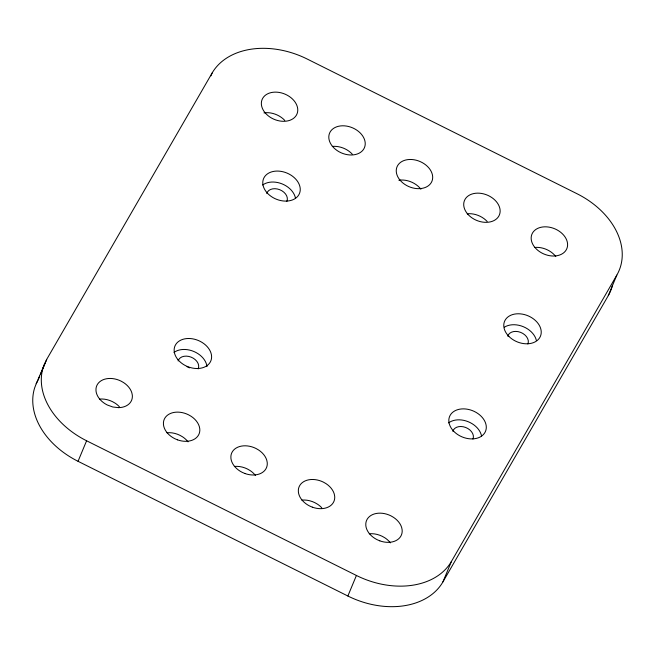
<?xml version="1.0" encoding="UTF-8"?>
<svg xmlns="http://www.w3.org/2000/svg" width="655" height="655" viewBox="0 0 655 655"><rect width="100%" height="100%" fill="white"/><g stroke="black" fill="none" stroke-linecap="round" stroke-linejoin="round"><path stroke-width="0.98" d="M36.221 383.732L34.69 387.76A75.579 54.914 22.6 0 0 78.043 461.308L347.87 596.009A75.579 54.914 22.6 0 0 442.911 581.927L608.282 295.634L616.838 275.092A75.554 54.897 22.6 0 0 576.949 193.7L307.121 58.999A75.554 54.897 22.6 0 0 212.105 73.049L46.71 359.374L36.221 383.732L38.154 379.916M44.769 363.189L43.238 367.226A75.579 54.914 22.6 0 0 86.599 440.774L356.418 575.467A75.579 54.914 22.6 0 0 451.459 561.392L616.838 275.092M38.547 378.983L39.709 376.183M40.487 374.316L46.71 359.374M210.935 75.849L212.105 73.049M78.043 461.308L86.599 440.774M347.87 596.009L356.418 575.467M442.911 581.927L451.459 561.392M166.902 432.767A18.889 13.722 22.6 0 1 179.961 435.329L182.516 436.795A18.889 13.722 22.6 0 1 188.034 441.847M534.668 247.459A18.889 13.722 22.6 0 1 555.792 256.539M369.273 533.792A18.889 13.722 22.6 0 1 382.323 536.355L384.878 537.821A18.889 13.722 22.6 0 1 390.396 542.872M448.585 422.901A19.429 14.115 22.6 0 1 468.071 421.664A19.429 14.115 22.6 0 1 481.548 436.066M187.019 366.685A10.791 7.844 22.6 0 1 189.434 367.889M467.212 213.784A18.889 13.722 22.6 0 1 487.173 221.472M301.816 500.117A18.889 13.722 22.6 0 1 314.867 502.68L317.421 504.145A18.889 13.722 22.6 0 1 321.777 507.805M612.474 285.252A75.554 54.897 22.6 0 1 608.282 295.634M452.834 431.293A10.791 7.844 22.6 0 1 465.656 427.461A10.791 7.844 22.6 0 1 472.951 439.046M174.001 352.439A19.429 14.115 22.6 0 1 194.019 351.555A19.429 14.115 22.6 0 1 206.98 366.612M178.127 360.938A10.791 7.844 22.6 0 1 191.113 357.139A10.791 7.844 22.6 0 1 198.137 368.912M99.445 399.091A18.889 13.722 22.6 0 1 112.504 401.662L115.059 403.12A18.889 13.722 22.6 0 1 119.406 406.78M332.298 146.433A18.889 13.722 22.6 0 1 352.259 154.13M263.957 112.873A18.889 13.722 22.6 0 1 284.802 120.454M262.647 185.013A19.429 14.115 22.6 0 1 282.19 183.932A19.429 14.115 22.6 0 1 295.52 198.408M266.773 193.512A10.791 7.844 22.6 0 1 279.759 189.713A10.791 7.844 22.6 0 1 286.784 201.486M507.764 336.195A10.791 7.844 22.6 0 1 520.586 332.355A10.791 7.844 22.6 0 1 527.881 343.94M504.44 327.164A19.429 14.115 22.6 0 1 523.386 326.722A19.429 14.115 22.6 0 1 536.388 340.502M234.359 466.442A18.889 13.722 22.6 0 1 247.418 469.005L249.964 470.47A18.889 13.722 22.6 0 1 255.491 475.522M398.87 180.223A18.889 13.722 22.6 0 1 420.887 189.189M118.498 407.647L112.816 407.001L107.273 404.978A18.889 13.722 22.6 0 1 96.007 390.961L95.99 388.726A18.889 13.722 22.6 0 1 121.052 381.12L123.607 382.585A18.889 13.722 22.6 0 1 131.851 392.844L132.318 395.137A18.889 13.722 22.6 0 1 118.498 407.647M177.448 439.824L174.729 438.654A18.889 13.722 22.6 0 1 163.463 424.636L163.447 422.401A18.889 13.722 22.6 0 1 188.509 414.795L191.064 416.261A18.889 13.722 22.6 0 1 199.308 426.52L199.775 428.812A18.889 13.722 22.6 0 1 177.448 439.824M244.904 473.5L242.178 472.329A18.889 13.722 22.6 0 1 230.92 458.312L230.904 456.076A18.889 13.722 22.6 0 1 255.966 448.47L258.52 449.936A18.889 13.722 22.6 0 1 266.765 460.195L267.224 462.487A18.889 13.722 22.6 0 1 244.904 473.5M312.361 507.175L309.635 506.004A18.889 13.722 22.6 0 1 298.377 491.987L298.361 489.752A18.889 13.722 22.6 0 1 323.423 482.145L325.977 483.611A18.889 13.722 22.6 0 1 334.222 493.87L334.68 496.162A18.889 13.722 22.6 0 1 312.361 507.175M379.818 540.85L377.092 539.679A18.889 13.722 22.6 0 1 365.826 525.662L365.817 523.427A18.889 13.722 22.6 0 1 390.879 515.821L393.426 517.286A18.889 13.722 22.6 0 1 401.679 527.545L402.137 529.838A18.889 13.722 22.6 0 1 379.818 540.85M467.523 213.866A18.889 13.722 22.6 0 0 498.791 216.166A18.889 13.722 22.6 0 0 479.46 193.2A18.889 13.722 22.6 0 0 467.523 213.866M534.979 247.541A18.889 13.722 22.6 0 0 566.248 249.842A18.889 13.722 22.6 0 0 546.917 226.876A18.889 13.722 22.6 0 0 534.979 247.541M453.489 431.023A19.429 14.115 22.6 0 0 485.314 431.776A19.429 14.115 22.6 0 0 463.887 408.876A19.429 14.115 22.6 0 0 453.489 431.023M178.062 359.808A19.429 14.115 22.6 0 0 210.214 362.174A19.429 14.115 22.6 0 0 190.335 338.553A19.429 14.115 22.6 0 0 178.062 359.808M332.617 146.515A18.889 13.722 22.6 0 0 363.877 148.816A18.889 13.722 22.6 0 0 344.546 125.85A18.889 13.722 22.6 0 0 332.617 146.515M265.16 112.84A18.889 13.722 22.6 0 0 296.42 115.141A18.889 13.722 22.6 0 0 277.098 92.183A18.889 13.722 22.6 0 0 265.16 112.84M266.7 192.382A19.429 14.115 22.6 0 0 298.86 194.748A19.429 14.115 22.6 0 0 278.981 171.127A19.429 14.115 22.6 0 0 266.7 192.382M508.82 336.326A19.429 14.115 22.6 0 0 540.432 336.269A19.429 14.115 22.6 0 0 518.252 313.77A19.429 14.115 22.6 0 0 508.82 336.326M400.066 180.191A18.889 13.722 22.6 0 0 431.334 182.491A18.889 13.722 22.6 0 0 412.003 159.525A18.889 13.722 22.6 0 0 400.066 180.191"/></g></svg>
